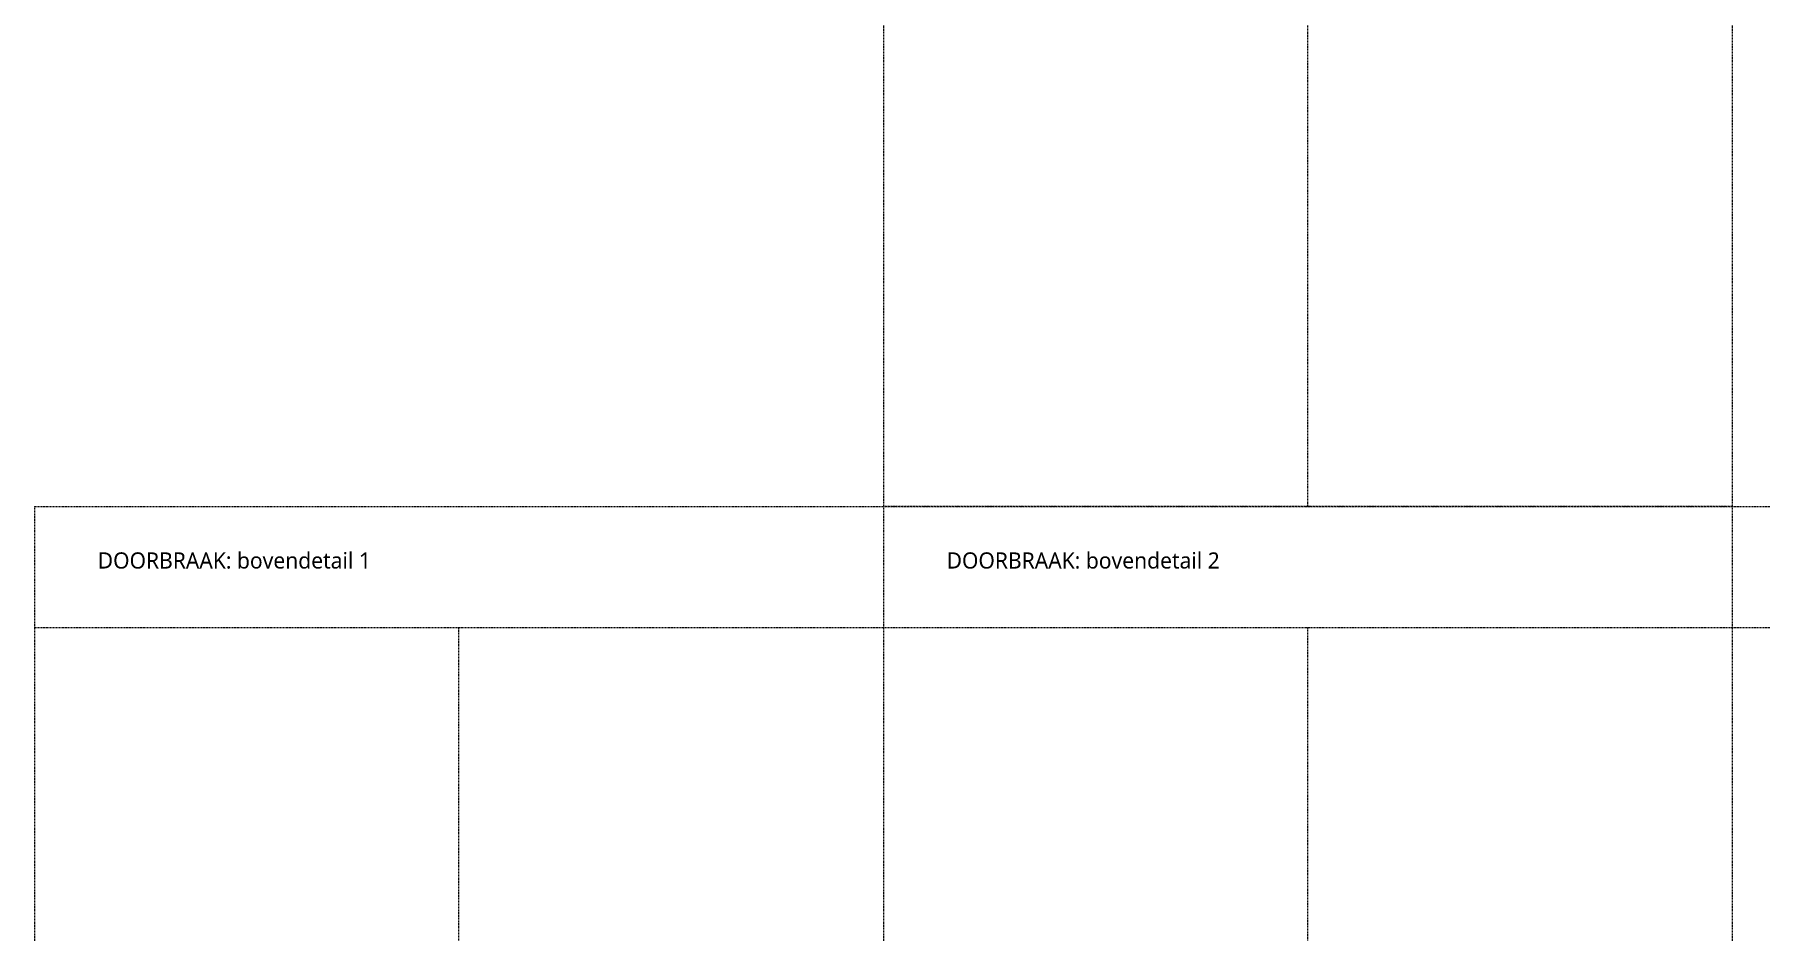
# Model space of a CAD drawing. Header units: millimetres. Extents: x -14163 to 55687, y -143 to 37302.
# Drawn here: x 1087 to 9627, y 18799 to 23236 of the extents above; entities that cross this region are included whole.
import ezdxf

# ---------------------------------------------------------------- set-up
doc = ezdxf.new("R2010")
doc.units = ezdxf.units.MM
doc.linetypes.add('MV_center', pattern=[15, 6, -3, 3, -3])
doc.layers.add('A-DETL', color=90, linetype='Continuous', lineweight=13)
doc.layers.add('G-ANNO-TEXT', color=231, linetype='Continuous', lineweight=13)
doc.styles.add('Segoe UI_5', font='segoeui.ttf', dxfattribs={"height": 80})

msp = doc.modelspace()

# ---------------------------------------------------------------- linework, layer by layer
at = {"layer": 'A-DETL', "linetype": 'MV_center', "lineweight": 18}
for p, q in [((5287, 27442.1), (5287, 20902.1)), ((9487, 27442.1), (9487, 20902.1)), ((7387, 20902.1), (7387, 26842.1)), ((1087, 20902.1), (1087, 14362.1)), ((1087, 20902.1), (5287, 20902.1)), ((5287, 20902.1), (5287, 14362.1)), ((5287, 20902.1), (5287, 14362.1)), ((5287, 20902.1), (9487, 20902.1)), ((9487, 20902.1), (5287, 20902.1)), ((9487, 20902.1), (9487, 14362.1)), ((9487, 20902.1), (9487, 14362.1)), ((9487, 20902.1), (13687, 20902.1)), ((1087, 20302.1), (5287, 20302.1)), ((3187, 14362.1), (3187, 20302.1)), ((5287, 20302.1), (9487, 20302.1)), ((7387, 16782.6), (7387, 20302.1)), ((9487, 20302.1), (13687, 20302.1))]:
    msp.add_line(p, q, dxfattribs=at)

# ---------------------------------------------------------------- texts
at = {"layer": 'G-ANNO-TEXT', "color": 7, "char_height": 80, "width": 1709.198, "attachment_point": 1, "style": 'Segoe UI_5'}
for s, insert in [('DOORBRAAK: bovendetail 1', (1399.8, 20674.5)), ('DOORBRAAK: bovendetail 2', (5599.8, 20674.5))]:
    msp.add_mtext(s, dxfattribs=dict(at, insert=insert))

doc.saveas('drawing.dxf')
